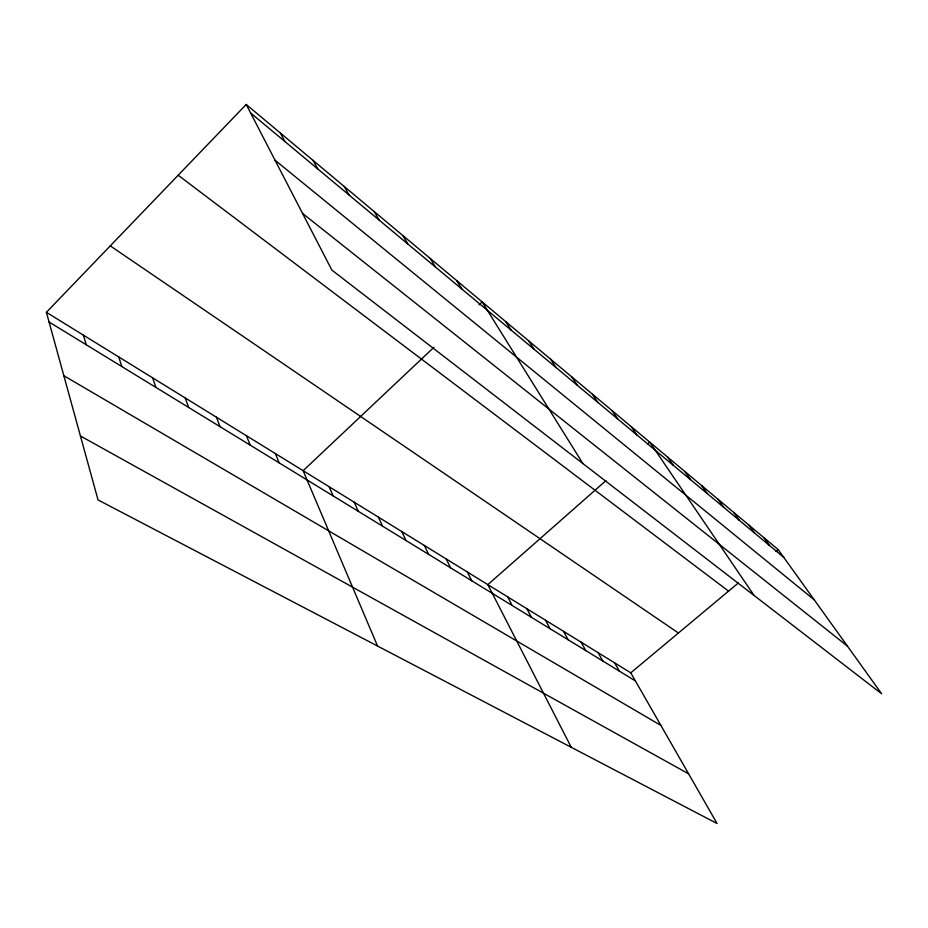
<?xml version="1.0" encoding="UTF-8"?>
<svg xmlns="http://www.w3.org/2000/svg" width="928" height="928" viewBox="0 0 928 928"><rect width="100%" height="100%" fill="white"/><g stroke="black" fill="none" stroke-linecap="round" stroke-linejoin="round"><path stroke-width="1.39" d="M46.4 312.318L630.773 672.823L717.089 823.542L98.043 499.937L46.4 312.318L246.21 104.458L778.232 549.654L881.6 693.75L331.888 270.129L246.21 104.458M433.921 347.316L303.131 470.705L377.557 646.05M478.941 304.825L482.096 301.855L582.912 463.582M605.914 480.669L487.838 584.652L571.242 747.295M647.593 443.967L649.704 442.099L754.128 595.521M630.773 672.823L738.236 583.062M776.063 551.464L778.232 549.654M80.434 435.986L688.611 773.824M63.846 375.724L660.898 725.429M49.068 322.004L635.436 680.978M110.27 245.874L678.438 633.012M178.176 175.241L728.561 591.148M302.54 213.394L847.438 646.132M275.024 160.184L814.25 599.859M250.606 112.949L783.812 557.426M763.837 537.602L769.416 545.432M749 525.19L754.592 533.066M733.712 512.395L739.303 520.33M717.947 499.206L723.538 507.187M701.696 485.599L707.287 493.638M684.922 471.563L690.502 479.648M667.603 457.075L673.183 465.206M631.214 426.625L636.77 434.849M612.097 410.628L617.619 418.899M592.308 394.075L597.818 402.381M571.822 376.93L577.297 385.282M550.606 359.171L556.046 367.558M528.6 340.762L533.994 349.183M505.783 321.668L511.131 330.124M456.738 280.627L461.958 289.13M430.337 258.541L435.476 267.067M402.845 235.526L407.891 244.076M374.181 211.538L379.123 220.087M614.696 662.905L619.347 671.13M344.265 186.516L349.102 195.066M598.154 652.709L602.794 660.991M581.125 642.199L585.742 650.551M313.038 160.382L317.736 168.919M563.586 631.376L568.18 639.798M545.513 620.229L550.072 628.72M280.384 133.052L284.942 141.578M526.872 608.733L531.419 617.294M507.662 596.878L512.163 605.508M467.364 572.019L471.784 580.789M446.217 558.969L450.579 567.808M424.363 545.49L428.678 554.399M401.766 531.558L406.023 540.525M378.392 517.128L382.568 526.176M354.194 502.199L358.289 511.316M329.115 486.736L333.14 495.912M275.349 453.56L279.166 462.875M246.477 435.754L250.177 445.127M216.456 417.229L220.017 426.66M185.217 397.961L188.628 407.45M152.668 377.882L155.927 387.428M118.749 356.955L121.835 366.548M83.358 335.124L86.246 344.764"/></g></svg>
